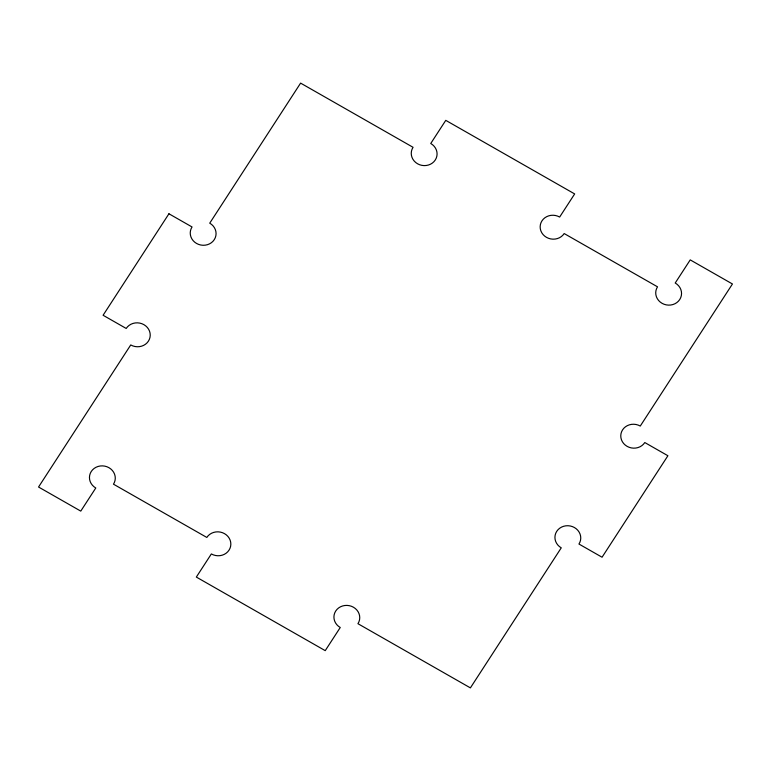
<?xml version="1.0" encoding="UTF-8"?>
<svg xmlns="http://www.w3.org/2000/svg" width="771" height="771" viewBox="0 0 771 771"><rect width="100%" height="100%" fill="white"/><g stroke="black" fill="none" stroke-linecap="round" stroke-linejoin="round"><path stroke-width="1.16" d="M168.936 213.779L103.092 315.262L126.203 328.456A12.934 11.941 8.6 0 1 143.898 324.649A12.934 11.941 8.6 0 1 148.427 341.139A12.934 11.941 8.6 0 1 130.733 344.945L38.55 487.021L80.772 511.115L95.787 487.985A12.934 11.941 8.6 0 1 91.257 471.486A12.934 11.941 8.6 0 1 108.952 467.689A12.934 11.941 8.6 0 1 113.482 484.178L206.821 537.445A12.934 11.941 8.6 0 1 224.515 533.648A12.934 11.941 8.6 0 1 229.045 550.137A12.934 11.941 8.6 0 1 211.35 553.944L196.335 577.074L325.237 650.647L340.252 627.507A12.934 11.941 8.6 0 1 335.722 611.018A12.934 11.941 8.6 0 1 353.417 607.211A12.934 11.941 8.6 0 1 357.946 623.7L470.397 687.886L561.259 547.834A12.934 11.941 8.6 0 1 556.729 531.344A12.934 11.941 8.6 0 1 574.424 527.537A12.934 11.941 8.6 0 1 578.954 544.037L602.064 557.221L667.908 455.738L644.797 442.544A12.934 11.941 8.6 0 1 627.102 446.351A12.934 11.941 8.6 0 1 622.573 429.861A12.934 11.941 8.6 0 1 640.267 426.055L732.45 283.979L690.228 259.885L675.213 283.015A12.934 11.941 8.6 0 1 679.743 299.514A12.934 11.941 8.6 0 1 662.048 303.311A12.934 11.941 8.6 0 1 657.518 286.822L564.179 233.555A12.934 11.941 8.6 0 1 546.485 237.352A12.934 11.941 8.6 0 1 541.955 220.863A12.934 11.941 8.6 0 1 559.65 217.056L574.665 193.926L445.763 120.353L430.748 143.493A12.934 11.941 8.6 0 1 435.278 159.982A12.934 11.941 8.6 0 1 417.583 163.789A12.934 11.941 8.6 0 1 413.054 147.3L300.603 83.114L209.741 223.166A12.934 11.941 8.6 0 1 214.271 239.656A12.934 11.941 8.6 0 1 196.576 243.463A12.934 11.941 8.6 0 1 192.046 226.963L168.936 213.779"/></g></svg>
